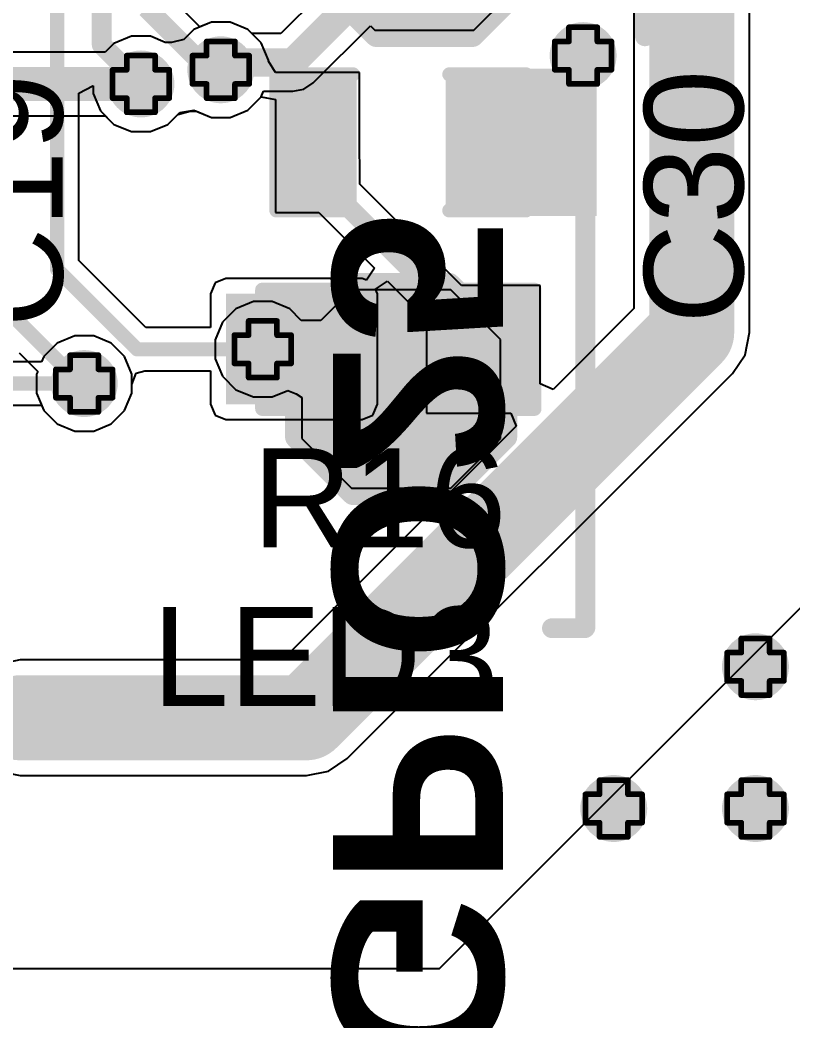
# Model space of a CAD drawing. Header units: inches. Extents: x -25 to 271, y -41 to 15.
# Drawn here: x 67.14 to 74.07, y -28.46 to -19.49 of the extents above; entities that cross this region are included whole.
import ezdxf

# ---------------------------------------------------------------- set-up
doc = ezdxf.new("R2010")
doc.units = ezdxf.units.IN
for name, color, linetype in [('Bottom Layer', 5, 'Continuous'), ('Bottom Overlay', 54, 'Continuous'), ('Bottom Paste', 16, 'Continuous'), ('Bottom Solder', 6, 'Continuous'), ('Drill Drawing', 1, 'Continuous'), ('Top Glue Points', 56, 'Continuous'), ('Top Layer', 1, 'Continuous'), ('Top Overlay', 2, 'Continuous'), ('Top Paste', 8, 'Continuous'), ('Top Solder', 216, 'Continuous'), ('Via Holes', 16, 'Continuous')]:
    doc.layers.add(name, color=color, linetype=linetype)
doc.styles.add('Arial', font='', dxfattribs={"height": 0.2})
doc.styles.add('Arial_Bold', font='', dxfattribs={"height": 0.2})
doc.styles.get('Arial').set_extended_font_data('Arial')
doc.styles.get('Arial_Bold').set_extended_font_data('Arial', bold=True)

# ---------------------------------------------------------------- blocks, each defined once
blk = doc.blocks.new('LED_0603_66')
at = {"layer": 'Top Layer'}
for points in [[(-1, 0.5), (-0.5, 0.5), (-0.5, -0.5), (-1, -0.5)], [(0.5, 0.5), (1, 0.5), (1, -0.5), (0.5, -0.5)]]:
    blk.add_hatch(color=1, dxfattribs=at).paths.add_polyline_path(points)
at = {"layer": 'Top Overlay'}
blk.add_hatch(color=2, dxfattribs=at).paths.add_polyline_path([(1.1176, -0.6604), (1.7526, -0.6604), (1.7526, 0.6604), (1.1176, 0.6604)])
at = {"layer": 'Top Paste'}
for points in [[(-1, 0.5), (-0.5, 0.5), (-0.5, -0.5), (-1, -0.5)], [(0.5, 0.5), (1, 0.5), (1, -0.5), (0.5, -0.5)]]:
    blk.add_hatch(color=8, dxfattribs=at).paths.add_polyline_path(points)
at = {"layer": 'Top Solder'}
for points in [[(-1.1016, 0.6016), (-0.3984, 0.6016), (-0.3984, -0.6016), (-1.1016, -0.6016)], [(0.3984, 0.6016), (1.1016, 0.6016), (1.1016, -0.6016), (0.3984, -0.6016)]]:
    blk.add_hatch(color=216, dxfattribs=at).paths.add_polyline_path(points)
at = {"layer": 'Top Overlay', "const_width": 0.127}
for points in [[(-1.1176, -0.6096), (-1.1176, 0.6096)], [(-1.1176, 0.6096), (-0.4318, 0.6096)], [(0.4318, 0.6096), (1.1176, 0.6096)], [(1.1176, -0.6096), (1.1176, 0.6096)], [(-1.1176, -0.6096), (-0.4318, -0.6096)], [(0.4318, -0.6096), (1.1176, -0.6096)]]:
    blk.add_lwpolyline(points, dxfattribs=at)
at = {"layer": 'Top Overlay', "const_width": 0.0635}
for points in [[(-1.1494, 0.6096, 1), (-1.0858, 0.6096, 1)], [(-1.1494, 0.6096, 1), (-1.0858, 0.6096, 1)], [(-0.4636, 0.6096, 1), (-0.4001, 0.6096, 1)], [(0.4001, 0.6096, 1), (0.4636, 0.6096, 1)], [(1.0859, 0.6096, 1), (1.1494, 0.6096, 1)], [(1.0859, 0.6096, 1), (1.1494, 0.6096, 1)], [(-1.1494, -0.6096, 1), (-1.0858, -0.6096, 1)], [(-1.1494, -0.6096, 1), (-1.0858, -0.6096, 1)], [(-0.4636, -0.6096, 1), (-0.4001, -0.6096, 1)], [(0.4001, -0.6096, 1), (0.4636, -0.6096, 1)], [(1.0859, -0.6096, 1), (1.1494, -0.6096, 1)], [(1.0859, -0.6096, 1), (1.1494, -0.6096, 1)]]:
    blk.add_lwpolyline(points, format="xyb", close=True, dxfattribs=at)
blk = doc.blocks.new('TEST_POINT_B_84')
at = {"layer": 'Bottom Layer'}
blk.add_hatch(color=5, dxfattribs=at).paths.add_polyline_path([(0.381, 0.762), (-0.381, 0.762), (-0.762, 0.381), (-0.762, -0.381), (-0.381, -0.762), (0.381, -0.762), (0.762, -0.381), (0.762, 0.381)])
at = {"layer": 'Bottom Paste'}
blk.add_hatch(color=16, dxfattribs=at).paths.add_polyline_path([(0.381, 0.762), (-0.381, 0.762), (-0.762, 0.381), (-0.762, -0.381), (-0.381, -0.762), (0.381, -0.762), (0.762, -0.381), (0.762, 0.381)])
at = {"layer": 'Bottom Solder'}
blk.add_hatch(color=6, dxfattribs=at).paths.add_polyline_path([(0.4318, 0.8636), (-0.4318, 0.8636), (-0.8636, 0.4318), (-0.8636, -0.4318), (-0.4318, -0.8636), (0.4318, -0.8636), (0.8636, -0.4318), (0.8636, 0.4318)])
at = {"layer": 'Bottom Overlay', "const_width": 0.2}
for points in [[(-0.4318, 0.9398), (-0.9398, 0.4318)], [(0.4318, 0.9398), (-0.4318, 0.9398)], [(0.9398, 0.4318), (0.4318, 0.9398)], [(-0.9398, 0.4318), (-0.9398, -0.4318)], [(0.9398, 0.4318), (0.9398, -0.4318)], [(-0.4318, -0.9398), (-0.9398, -0.4318)], [(0.9398, -0.4318), (0.4318, -0.9398)], [(0.4318, -0.9398), (-0.4318, -0.9398)]]:
    blk.add_lwpolyline(points, dxfattribs=at)
at = {"layer": 'Bottom Overlay', "const_width": 0.1}
for points in [[(-0.4818, 0.9398, 1), (-0.3818, 0.9398, 1)], [(-0.4818, 0.9398, 1), (-0.3818, 0.9398, 1)], [(0.3818, 0.9398, 1), (0.4818, 0.9398, 1)], [(0.3818, 0.9398, 1), (0.4818, 0.9398, 1)], [(-0.9898, 0.4318, 1), (-0.8898, 0.4318, 1)], [(-0.9898, 0.4318, 1), (-0.8898, 0.4318, 1)], [(0.8898, 0.4318, 1), (0.9898, 0.4318, 1)], [(0.8898, 0.4318, 1), (0.9898, 0.4318, 1)], [(-0.9898, -0.4318, 1), (-0.8898, -0.4318, 1)], [(-0.9898, -0.4318, 1), (-0.8898, -0.4318, 1)], [(0.8898, -0.4318, 1), (0.9898, -0.4318, 1)], [(0.8898, -0.4318, 1), (0.9898, -0.4318, 1)], [(-0.4818, -0.9398, 1), (-0.3818, -0.9398, 1)], [(-0.4818, -0.9398, 1), (-0.3818, -0.9398, 1)], [(0.3818, -0.9398, 1), (0.4818, -0.9398, 1)], [(0.3818, -0.9398, 1), (0.4818, -0.9398, 1)]]:
    blk.add_lwpolyline(points, format="xyb", close=True, dxfattribs=at)
blk = doc.blocks.new('RES_0603_112')
at = {"layer": 'Top Layer'}
for points in [[(-0.381, 0.4445), (-0.381, -0.4445), (-1.143, -0.4445), (-1.143, 0.4445)], [(1.143, 0.4445), (1.143, -0.4445), (0.381, -0.4445), (0.381, 0.4445)]]:
    blk.add_hatch(color=1, dxfattribs=at).paths.add_polyline_path(points)
at = {"layer": 'Top Paste'}
for points in [[(-0.381, 0.4445), (-0.381, -0.4445), (-1.143, -0.4445), (-1.143, 0.4445)], [(1.143, 0.4445), (1.143, -0.4445), (0.381, -0.4445), (0.381, 0.4445)]]:
    blk.add_hatch(color=8, dxfattribs=at).paths.add_polyline_path(points)
at = {"layer": 'Top Solder'}
for points in [[(-0.2794, 0.5461), (-0.2794, -0.5461), (-1.2446, -0.5461), (-1.2446, 0.5461)], [(1.2446, 0.5461), (1.2446, -0.5461), (0.2794, -0.5461), (0.2794, 0.5461)]]:
    blk.add_hatch(color=216, dxfattribs=at).paths.add_polyline_path(points)
at = {"layer": 'Top Overlay', "const_width": 0.127}
for points in [[(-1.2192, 0.5334), (-1.2192, -0.5334)], [(1.2192, 0.5334), (-1.2192, 0.5334)], [(1.2192, 0.5334), (1.2192, -0.5334)], [(1.2192, -0.5334), (-1.2192, -0.5334)]]:
    blk.add_lwpolyline(points, dxfattribs=at)
at = {"layer": 'Top Overlay', "const_width": 0.0635}
for points in [[(-1.25095, 0.5334, 1), (-1.18745, 0.5334, 1)], [(-1.25095, 0.5334, 1), (-1.18745, 0.5334, 1)], [(1.18745, 0.5334, 1), (1.25095, 0.5334, 1)], [(1.18745, 0.5334, 1), (1.25095, 0.5334, 1)], [(-1.25095, -0.5334, 1), (-1.18745, -0.5334, 1)], [(-1.25095, -0.5334, 1), (-1.18745, -0.5334, 1)], [(1.18745, -0.5334, 1), (1.25095, -0.5334, 1)], [(1.18745, -0.5334, 1), (1.25095, -0.5334, 1)]]:
    blk.add_lwpolyline(points, format="xyb", close=True, dxfattribs=at)
blk = doc.blocks.new('TEST_POINT_B_135')
at = {"layer": 'Bottom Layer'}
blk.add_hatch(color=5, dxfattribs=at).paths.add_polyline_path([(0.381, 0.762), (-0.381, 0.762), (-0.762, 0.381), (-0.762, -0.381), (-0.381, -0.762), (0.381, -0.762), (0.762, -0.381), (0.762, 0.381)])
at = {"layer": 'Bottom Paste'}
blk.add_hatch(color=16, dxfattribs=at).paths.add_polyline_path([(0.381, 0.762), (-0.381, 0.762), (-0.762, 0.381), (-0.762, -0.381), (-0.381, -0.762), (0.381, -0.762), (0.762, -0.381), (0.762, 0.381)])
at = {"layer": 'Bottom Solder'}
blk.add_hatch(color=6, dxfattribs=at).paths.add_polyline_path([(0.4318, 0.8636), (-0.4318, 0.8636), (-0.8636, 0.4318), (-0.8636, -0.4318), (-0.4318, -0.8636), (0.4318, -0.8636), (0.8636, -0.4318), (0.8636, 0.4318)])
at = {"layer": 'Bottom Overlay', "const_width": 0.2}
for points in [[(-0.4318, 0.9398), (-0.9398, 0.4318)], [(0.4318, 0.9398), (-0.4318, 0.9398)], [(0.9398, 0.4318), (0.4318, 0.9398)], [(-0.9398, 0.4318), (-0.9398, -0.4318)], [(0.9398, 0.4318), (0.9398, -0.4318)], [(-0.4318, -0.9398), (-0.9398, -0.4318)], [(0.9398, -0.4318), (0.4318, -0.9398)], [(0.4318, -0.9398), (-0.4318, -0.9398)]]:
    blk.add_lwpolyline(points, dxfattribs=at)
at = {"layer": 'Bottom Overlay', "const_width": 0.1}
for points in [[(-0.4818, 0.9398, 1), (-0.3818, 0.9398, 1)], [(-0.4818, 0.9398, 1), (-0.3818, 0.9398, 1)], [(0.3818, 0.9398, 1), (0.4818, 0.9398, 1)], [(0.3818, 0.9398, 1), (0.4818, 0.9398, 1)], [(-0.9898, 0.4318, 1), (-0.8898, 0.4318, 1)], [(-0.9898, 0.4318, 1), (-0.8898, 0.4318, 1)], [(0.8898, 0.4318, 1), (0.9898, 0.4318, 1)], [(0.8898, 0.4318, 1), (0.9898, 0.4318, 1)], [(-0.9898, -0.4318, 1), (-0.8898, -0.4318, 1)], [(-0.9898, -0.4318, 1), (-0.8898, -0.4318, 1)], [(0.8898, -0.4318, 1), (0.9898, -0.4318, 1)], [(0.8898, -0.4318, 1), (0.9898, -0.4318, 1)], [(-0.4818, -0.9398, 1), (-0.3818, -0.9398, 1)], [(-0.4818, -0.9398, 1), (-0.3818, -0.9398, 1)], [(0.3818, -0.9398, 1), (0.4818, -0.9398, 1)], [(0.3818, -0.9398, 1), (0.4818, -0.9398, 1)]]:
    blk.add_lwpolyline(points, format="xyb", close=True, dxfattribs=at)

msp = doc.modelspace()

# ---------------------------------------------------------------- hatches: boundary and pattern name
at = {"layer": 'Bottom Layer'}
h = msp.add_hatch(color=5, dxfattribs=at)
edge = h.paths.add_edge_path()
edge.add_arc((72.1868, -19.812), 0.3, 0, 360)
h = msp.add_hatch(color=5, dxfattribs=at)
edge = h.paths.add_edge_path()
edge.add_arc((68.9402, -19.939), 0.3, 0, 360)
h = msp.add_hatch(color=5, dxfattribs=at)
edge = h.paths.add_edge_path()
edge.add_arc((68.2244, -20.066), 0.3, 0, 360)
h = msp.add_hatch(color=5, dxfattribs=at)
edge = h.paths.add_edge_path()
edge.add_arc((69.3166, -22.4437), 0.3, 0, 360)
h = msp.add_hatch(color=5, dxfattribs=at)
edge = h.paths.add_edge_path()
edge.add_arc((67.7164, -22.7506), 0.3, 0, 360)
h = msp.add_hatch(color=5, dxfattribs=at)
edge = h.paths.add_edge_path()
edge.add_arc((73.7311, -25.2885), 0.3, 0, 360)
h = msp.add_hatch(color=5, dxfattribs=at)
edge = h.paths.add_edge_path()
edge.add_arc((72.4611, -26.5585), 0.3, 0, 360)
h = msp.add_hatch(color=5, dxfattribs=at)
edge = h.paths.add_edge_path()
edge.add_arc((73.7311, -26.5585), 0.3, 0, 360)
at = {"layer": 'Top Glue Points'}
msp.add_hatch(color=56, dxfattribs=at).paths.add_polyline_path([(70.7339, -22.8437), (70.7339, -22.0436), (70.3341, -22.0436), (70.3341, -22.8437)])
at = {"layer": 'Top Layer'}
h = msp.add_hatch(color=1, dxfattribs=at)
edge = h.paths.add_edge_path()
edge.add_arc((72.1868, -19.812), 0.3, 0, 360)
h = msp.add_hatch(color=1, dxfattribs=at)
edge = h.paths.add_edge_path()
edge.add_arc((68.9402, -19.939), 0.3, 0, 360)
h = msp.add_hatch(color=1, dxfattribs=at)
edge = h.paths.add_edge_path()
edge.add_arc((68.2244, -20.066), 0.3, 0, 360)
msp.add_hatch(color=1, dxfattribs=at).paths.add_polyline_path([(68.9864, -22.9362), (70.2056, -22.9362), (70.2056, -21.9456), (68.9864, -21.9456)])
h = msp.add_hatch(color=1, dxfattribs=at)
edge = h.paths.add_edge_path()
edge.add_arc((69.3166, -22.4437), 0.3, 0, 360)
h = msp.add_hatch(color=1, dxfattribs=at)
edge = h.paths.add_edge_path()
edge.add_arc((67.7164, -22.7506), 0.3, 0, 360)
h = msp.add_hatch(color=1, dxfattribs=at)
edge = h.paths.add_edge_path()
edge.add_arc((73.7311, -25.2885), 0.3, 0, 360)
h = msp.add_hatch(color=1, dxfattribs=at)
edge = h.paths.add_edge_path()
edge.add_arc((72.4611, -26.5585), 0.3, 0, 360)
h = msp.add_hatch(color=1, dxfattribs=at)
edge = h.paths.add_edge_path()
edge.add_arc((73.7311, -26.5585), 0.3, 0, 360)
at = {"layer": 'Via Holes'}
h = msp.add_hatch(color=7, dxfattribs=at)
edge = h.paths.add_edge_path()
edge.add_arc((72.1868, -19.812), 0.15, 0, 360)
h = msp.add_hatch(color=7, dxfattribs=at)
edge = h.paths.add_edge_path()
edge.add_arc((68.9402, -19.939), 0.15, 0, 360)
h = msp.add_hatch(color=7, dxfattribs=at)
edge = h.paths.add_edge_path()
edge.add_arc((68.2244, -20.066), 0.15, 0, 360)
h = msp.add_hatch(color=7, dxfattribs=at)
edge = h.paths.add_edge_path()
edge.add_arc((69.3166, -22.4437), 0.15, 0, 360)
h = msp.add_hatch(color=7, dxfattribs=at)
edge = h.paths.add_edge_path()
edge.add_arc((67.7164, -22.7506), 0.15, 0, 360)
h = msp.add_hatch(color=7, dxfattribs=at)
edge = h.paths.add_edge_path()
edge.add_arc((73.7311, -25.2885), 0.15, 0, 360)
h = msp.add_hatch(color=7, dxfattribs=at)
edge = h.paths.add_edge_path()
edge.add_arc((72.4611, -26.5585), 0.15, 0, 360)
h = msp.add_hatch(color=7, dxfattribs=at)
edge = h.paths.add_edge_path()
edge.add_arc((73.7311, -26.5585), 0.15, 0, 360)

# ---------------------------------------------------------------- linework, layer by layer
at = {"layer": 'Bottom Layer'}
for p, q in [((69.9145, -19.178), (69.4787, -19.6138)), ((71.2089, -19.5834), (71.6534, -19.1389)), ((68.8553, -19.512), (68.6983, -19.577)), ((69.0252, -19.512), (68.8553, -19.512)), ((69.1821, -19.577), (69.0252, -19.512)), ((69.7691, -20.0559), (70.2808, -19.5443)), ((70.2808, -19.5443), (70.3199, -19.5834)), ((68.1395, -19.639), (67.9825, -19.704)), ((68.3093, -19.639), (68.1395, -19.639)), ((68.4421, -19.694), (68.3093, -19.639)), ((68.6983, -19.577), (68.6086, -19.6667)), ((69.2189, -19.6138), (69.1821, -19.577)), ((69.4787, -19.6138), (69.2189, -19.6138)), ((70.3199, -19.5834), (71.2089, -19.5834)), ((67.9825, -19.704), (67.9054, -19.7811)), ((68.4995, -19.6953), (68.4421, -19.694)), ((68.6086, -19.6667), (68.4995, -19.6953)), ((67.9054, -19.7811), (66.8632, -19.7811)), ((69.6851, -20.1121), (69.7691, -20.0559)), ((69.1821, -20.301), (69.3022, -20.1809)), ((69.3022, -20.1809), (69.3225, -20.1318)), ((69.3225, -20.1318), (69.586, -20.1318)), ((69.586, -20.1318), (69.6851, -20.1121)), ((66.9812, -20.3509), (67.9054, -20.3509)), ((67.9054, -20.3509), (67.9825, -20.428)), ((68.4663, -20.428), (68.556, -20.3383)), ((68.556, -20.3383), (68.6651, -20.3097)), ((68.6651, -20.3097), (68.7226, -20.311)), ((68.7226, -20.311), (68.8553, -20.366)), ((69.0252, -20.366), (69.1821, -20.301)), ((67.9825, -20.428), (68.1395, -20.493)), ((68.3093, -20.493), (68.4663, -20.428)), ((68.8553, -20.366), (69.0252, -20.366)), ((68.1395, -20.493), (68.3093, -20.493)), ((70.1116, -21.9103), (69.8372, -22.1847)), ((71.0006, -21.9103), (70.1116, -21.9103)), ((71.4451, -22.3548), (71.0006, -21.9103)), ((69.2317, -22.0167), (69.0747, -22.0817)), ((69.4015, -22.0167), (69.2317, -22.0167)), ((69.5585, -22.0817), (69.4015, -22.0167)), ((69.0747, -22.0817), (68.9546, -22.2018)), ((69.6615, -22.1847), (69.5585, -22.0817)), ((68.9546, -22.2018), (68.8896, -22.3588)), ((69.8372, -22.1847), (69.6615, -22.1847)), ((67.6315, -22.3236), (67.4745, -22.3886)), ((67.8013, -22.3236), (67.6315, -22.3236)), ((67.9583, -22.3886), (67.8013, -22.3236)), ((67.4745, -22.3886), (67.3544, -22.5087)), ((68.0784, -22.5087), (67.9583, -22.3886)), ((68.8896, -22.3588), (68.8896, -22.5286)), ((71.4451, -23.2438), (71.4451, -22.3548)), ((67.3544, -22.5087), (67.3347, -22.5564)), ((68.1434, -22.6656), (68.0784, -22.5087)), ((67.3347, -22.5564), (66.4928, -22.5564)), ((68.8896, -22.5286), (68.9546, -22.6856)), ((68.1434, -22.8355), (68.1434, -22.6656)), ((68.9546, -22.6856), (69.0747, -22.8057)), ((68.0784, -22.9925), (68.1434, -22.8355)), ((69.0747, -22.8057), (69.2317, -22.8707)), ((69.2317, -22.8707), (69.4015, -22.8707)), ((69.4015, -22.8707), (69.5401, -22.8133)), ((69.5401, -22.8133), (69.6149, -22.8426)), ((69.6149, -22.8426), (69.6671, -22.8766)), ((66.4928, -22.9448), (67.3347, -22.9448)), ((67.3347, -22.9448), (67.3544, -22.9925)), ((69.6671, -22.8766), (69.6671, -23.2438)), ((67.3544, -22.9925), (67.4745, -23.1126)), ((67.9583, -23.1126), (68.0784, -22.9925)), ((67.4745, -23.1126), (67.6315, -23.1776)), ((67.8013, -23.1776), (67.9583, -23.1126)), ((67.6315, -23.1776), (67.8013, -23.1776)), ((69.6671, -23.2438), (70.1116, -23.6883)), ((71.0006, -23.6883), (71.4451, -23.2438)), ((70.1116, -23.6883), (71.0006, -23.6883))]:
    msp.add_line(p, q, dxfattribs=at)
for points, const_width in [([(69.586, -19.8728), (70.7644, -18.6944)], 0.254), ([(68.9402, -19.939), (69.0064, -19.8728)], 0.254), ([(69.0064, -19.8728), (69.586, -19.8728)], 0.254), ([(66.8632, -20.066), (68.2244, -20.066)], 0.3048), ([(69.3166, -22.4437), (70.5561, -22.4437)], 0.254), ([(66.1111, -22.7506), (67.7164, -22.7506)], 0.127)]:
    msp.add_lwpolyline(points, dxfattribs=dict(at, const_width=const_width))
for points, const_width in [([(68.8767, -19.939, 1), (69.0037, -19.939, 1)], 0.127), ([(68.9429, -19.8728, 1), (69.0699, -19.8728, 1)], 0.127), ([(68.9429, -19.8728, 1), (69.0699, -19.8728, 1)], 0.127), ([(69.5225, -19.8728, 1), (69.6495, -19.8728, 1)], 0.127), ([(69.5225, -19.8728, 1), (69.6495, -19.8728, 1)], 0.127), ([(68.1482, -20.066, 1), (68.3006, -20.066, 1)], 0.1524), ([(69.2531, -22.4437, 1), (69.3801, -22.4437, 1)], 0.127), ([(70.4926, -22.4437, 1), (70.6196, -22.4437, 1)], 0.127), ([(67.6847, -22.7506, 1), (67.7481, -22.7506, 1)], 0.0635)]:
    msp.add_lwpolyline(points, format="xyb", close=True, dxfattribs=dict(at, const_width=const_width))
at = {"layer": 'Drill Drawing', "const_width": 0.0508}
for points in [[(72.0598, -19.685), (72.0598, -19.558)], [(72.0598, -19.558), (72.3138, -19.558)], [(72.3138, -19.685), (72.3138, -19.558)], [(68.8132, -19.812), (68.8132, -19.685)], [(68.8132, -19.685), (69.0672, -19.685)], [(69.0672, -19.812), (69.0672, -19.685)], [(71.9328, -19.939), (71.9328, -19.685)], [(71.9328, -19.685), (72.0598, -19.685)], [(72.3138, -19.685), (72.4408, -19.685)], [(72.4408, -19.939), (72.4408, -19.685)], [(68.0974, -19.939), (68.0974, -19.812)], [(68.0974, -19.812), (68.3514, -19.812)], [(68.3514, -19.939), (68.3514, -19.812)], [(68.6862, -20.066), (68.6862, -19.812)], [(68.6862, -19.812), (68.8132, -19.812)], [(69.0672, -19.812), (69.1942, -19.812)], [(69.1942, -20.066), (69.1942, -19.812)], [(67.9704, -20.193), (67.9704, -19.939)], [(67.9704, -19.939), (68.0974, -19.939)], [(68.3514, -19.939), (68.4784, -19.939)], [(68.4784, -20.193), (68.4784, -19.939)], [(71.9328, -19.939), (72.0598, -19.939)], [(72.0598, -20.066), (72.0598, -19.939)], [(72.3138, -19.939), (72.4408, -19.939)], [(72.3138, -20.066), (72.3138, -19.939)], [(68.6862, -20.066), (68.8132, -20.066)], [(68.8132, -20.193), (68.8132, -20.066)], [(69.0672, -20.066), (69.1942, -20.066)], [(69.0672, -20.193), (69.0672, -20.066)], [(72.0598, -20.066), (72.3138, -20.066)], [(67.9704, -20.193), (68.0974, -20.193)], [(68.0974, -20.32), (68.0974, -20.193)], [(68.3514, -20.193), (68.4784, -20.193)], [(68.3514, -20.32), (68.3514, -20.193)], [(68.8132, -20.193), (69.0672, -20.193)], [(68.0974, -20.32), (68.3514, -20.32)], [(69.1896, -22.3167), (69.1896, -22.1897)], [(69.1896, -22.1897), (69.4436, -22.1897)], [(69.4436, -22.3167), (69.4436, -22.1897)], [(69.0626, -22.5707), (69.0626, -22.3167)], [(69.0626, -22.3167), (69.1896, -22.3167)], [(69.4436, -22.3167), (69.5706, -22.3167)], [(69.5706, -22.5707), (69.5706, -22.3167)], [(67.5894, -22.6236), (67.5894, -22.4966)], [(67.5894, -22.4966), (67.8434, -22.4966)], [(67.8434, -22.6236), (67.8434, -22.4966)], [(67.4624, -22.8776), (67.4624, -22.6236)], [(67.4624, -22.6236), (67.5894, -22.6236)], [(67.8434, -22.6236), (67.9704, -22.6236)], [(67.9704, -22.8776), (67.9704, -22.6236)], [(69.0626, -22.5707), (69.1896, -22.5707)], [(69.1896, -22.6977), (69.1896, -22.5707)], [(69.4436, -22.5707), (69.5706, -22.5707)], [(69.4436, -22.6977), (69.4436, -22.5707)], [(69.1896, -22.6977), (69.4436, -22.6977)], [(67.4624, -22.8776), (67.5894, -22.8776)], [(67.5894, -23.0046), (67.5894, -22.8776)], [(67.8434, -22.8776), (67.9704, -22.8776)], [(67.8434, -23.0046), (67.8434, -22.8776)], [(67.5894, -23.0046), (67.8434, -23.0046)], [(73.6041, -25.1615), (73.6041, -25.0345)], [(73.6041, -25.0345), (73.8581, -25.0345)], [(73.8581, -25.1615), (73.8581, -25.0345)], [(73.4771, -25.4155), (73.4771, -25.1615)], [(73.4771, -25.1615), (73.6041, -25.1615)], [(73.8581, -25.1615), (73.9851, -25.1615)], [(73.9851, -25.4155), (73.9851, -25.1615)], [(73.4771, -25.4155), (73.6041, -25.4155)], [(73.6041, -25.5425), (73.6041, -25.4155)], [(73.8581, -25.4155), (73.9851, -25.4155)], [(73.8581, -25.5425), (73.8581, -25.4155)], [(73.6041, -25.5425), (73.8581, -25.5425)], [(72.3341, -26.4315), (72.3341, -26.3045)], [(72.3341, -26.3045), (72.5881, -26.3045)], [(72.5881, -26.4315), (72.5881, -26.3045)], [(73.6041, -26.4315), (73.6041, -26.3045)], [(73.6041, -26.3045), (73.8581, -26.3045)], [(73.8581, -26.4315), (73.8581, -26.3045)], [(72.2071, -26.6855), (72.2071, -26.4315)], [(72.2071, -26.4315), (72.3341, -26.4315)], [(72.5881, -26.4315), (72.7151, -26.4315)], [(72.7151, -26.6855), (72.7151, -26.4315)], [(73.4771, -26.6855), (73.4771, -26.4315)], [(73.4771, -26.4315), (73.6041, -26.4315)], [(73.8581, -26.4315), (73.9851, -26.4315)], [(73.9851, -26.6855), (73.9851, -26.4315)], [(72.2071, -26.6855), (72.3341, -26.6855)], [(72.3341, -26.8125), (72.3341, -26.6855)], [(72.5881, -26.6855), (72.7151, -26.6855)], [(72.5881, -26.8125), (72.5881, -26.6855)], [(73.4771, -26.6855), (73.6041, -26.6855)], [(73.6041, -26.8125), (73.6041, -26.6855)], [(73.8581, -26.6855), (73.9851, -26.6855)], [(73.8581, -26.8125), (73.8581, -26.6855)], [(72.3341, -26.8125), (72.5881, -26.8125)], [(73.6041, -26.8125), (73.8581, -26.8125)]]:
    msp.add_lwpolyline(points, dxfattribs=at)
at = {"layer": 'Drill Drawing', "const_width": 0.0254}
for points in [[(72.0471, -19.558, 1), (72.0725, -19.558, 1)], [(72.0471, -19.558, 1), (72.0725, -19.558, 1)], [(72.3011, -19.558, 1), (72.3265, -19.558, 1)], [(72.3011, -19.558, 1), (72.3265, -19.558, 1)], [(68.8005, -19.685, 1), (68.8259, -19.685, 1)], [(68.8005, -19.685, 1), (68.8259, -19.685, 1)], [(69.0545, -19.685, 1), (69.0799, -19.685, 1)], [(69.0545, -19.685, 1), (69.0799, -19.685, 1)], [(71.9201, -19.685, 1), (71.9455, -19.685, 1)], [(71.9201, -19.685, 1), (71.9455, -19.685, 1)], [(72.0471, -19.685, 1), (72.0725, -19.685, 1)], [(72.0471, -19.685, 1), (72.0725, -19.685, 1)], [(72.3011, -19.685, 1), (72.3265, -19.685, 1)], [(72.3011, -19.685, 1), (72.3265, -19.685, 1)], [(72.4281, -19.685, 1), (72.4535, -19.685, 1)], [(72.4281, -19.685, 1), (72.4535, -19.685, 1)], [(68.0847, -19.812, 1), (68.1101, -19.812, 1)], [(68.0847, -19.812, 1), (68.1101, -19.812, 1)], [(68.3387, -19.812, 1), (68.3641, -19.812, 1)], [(68.3387, -19.812, 1), (68.3641, -19.812, 1)], [(68.6735, -19.812, 1), (68.6989, -19.812, 1)], [(68.6735, -19.812, 1), (68.6989, -19.812, 1)], [(68.8005, -19.812, 1), (68.8259, -19.812, 1)], [(68.8005, -19.812, 1), (68.8259, -19.812, 1)], [(69.0545, -19.812, 1), (69.0799, -19.812, 1)], [(69.0545, -19.812, 1), (69.0799, -19.812, 1)], [(69.1815, -19.812, 1), (69.2069, -19.812, 1)], [(69.1815, -19.812, 1), (69.2069, -19.812, 1)], [(67.9577, -19.939, 1), (67.9831, -19.939, 1)], [(67.9577, -19.939, 1), (67.9831, -19.939, 1)], [(68.0847, -19.939, 1), (68.1101, -19.939, 1)], [(68.0847, -19.939, 1), (68.1101, -19.939, 1)], [(68.3387, -19.939, 1), (68.3641, -19.939, 1)], [(68.3387, -19.939, 1), (68.3641, -19.939, 1)], [(68.4657, -19.939, 1), (68.4911, -19.939, 1)], [(68.4657, -19.939, 1), (68.4911, -19.939, 1)], [(71.9201, -19.939, 1), (71.9455, -19.939, 1)], [(71.9201, -19.939, 1), (71.9455, -19.939, 1)], [(72.0471, -19.939, 1), (72.0725, -19.939, 1)], [(72.0471, -19.939, 1), (72.0725, -19.939, 1)], [(72.3011, -19.939, 1), (72.3265, -19.939, 1)], [(72.3011, -19.939, 1), (72.3265, -19.939, 1)], [(72.4281, -19.939, 1), (72.4535, -19.939, 1)], [(72.4281, -19.939, 1), (72.4535, -19.939, 1)], [(68.6735, -20.066, 1), (68.6989, -20.066, 1)], [(68.6735, -20.066, 1), (68.6989, -20.066, 1)], [(68.8005, -20.066, 1), (68.8259, -20.066, 1)], [(68.8005, -20.066, 1), (68.8259, -20.066, 1)], [(69.0545, -20.066, 1), (69.0799, -20.066, 1)], [(69.0545, -20.066, 1), (69.0799, -20.066, 1)], [(69.1815, -20.066, 1), (69.2069, -20.066, 1)], [(69.1815, -20.066, 1), (69.2069, -20.066, 1)], [(72.0471, -20.066, 1), (72.0725, -20.066, 1)], [(72.0471, -20.066, 1), (72.0725, -20.066, 1)], [(72.3011, -20.066, 1), (72.3265, -20.066, 1)], [(72.3011, -20.066, 1), (72.3265, -20.066, 1)], [(67.9577, -20.193, 1), (67.9831, -20.193, 1)], [(67.9577, -20.193, 1), (67.9831, -20.193, 1)], [(68.0847, -20.193, 1), (68.1101, -20.193, 1)], [(68.0847, -20.193, 1), (68.1101, -20.193, 1)], [(68.3387, -20.193, 1), (68.3641, -20.193, 1)], [(68.3387, -20.193, 1), (68.3641, -20.193, 1)], [(68.4657, -20.193, 1), (68.4911, -20.193, 1)], [(68.4657, -20.193, 1), (68.4911, -20.193, 1)], [(68.8005, -20.193, 1), (68.8259, -20.193, 1)], [(68.8005, -20.193, 1), (68.8259, -20.193, 1)], [(69.0545, -20.193, 1), (69.0799, -20.193, 1)], [(69.0545, -20.193, 1), (69.0799, -20.193, 1)], [(68.0847, -20.32, 1), (68.1101, -20.32, 1)], [(68.0847, -20.32, 1), (68.1101, -20.32, 1)], [(68.3387, -20.32, 1), (68.3641, -20.32, 1)], [(68.3387, -20.32, 1), (68.3641, -20.32, 1)], [(69.1769, -22.1897, 1), (69.2023, -22.1897, 1)], [(69.1769, -22.1897, 1), (69.2023, -22.1897, 1)], [(69.4309, -22.1897, 1), (69.4563, -22.1897, 1)], [(69.4309, -22.1897, 1), (69.4563, -22.1897, 1)], [(69.0499, -22.3167, 1), (69.0753, -22.3167, 1)], [(69.0499, -22.3167, 1), (69.0753, -22.3167, 1)], [(69.1769, -22.3167, 1), (69.2023, -22.3167, 1)], [(69.1769, -22.3167, 1), (69.2023, -22.3167, 1)], [(69.4309, -22.3167, 1), (69.4563, -22.3167, 1)], [(69.4309, -22.3167, 1), (69.4563, -22.3167, 1)], [(69.5579, -22.3167, 1), (69.5833, -22.3167, 1)], [(69.5579, -22.3167, 1), (69.5833, -22.3167, 1)], [(67.5767, -22.4966, 1), (67.6021, -22.4966, 1)], [(67.5767, -22.4966, 1), (67.6021, -22.4966, 1)], [(67.8307, -22.4966, 1), (67.8561, -22.4966, 1)], [(67.8307, -22.4966, 1), (67.8561, -22.4966, 1)], [(67.4497, -22.6236, 1), (67.4751, -22.6236, 1)], [(67.4497, -22.6236, 1), (67.4751, -22.6236, 1)], [(67.5767, -22.6236, 1), (67.6021, -22.6236, 1)], [(67.5767, -22.6236, 1), (67.6021, -22.6236, 1)], [(67.8307, -22.6236, 1), (67.8561, -22.6236, 1)], [(67.8307, -22.6236, 1), (67.8561, -22.6236, 1)], [(67.9577, -22.6236, 1), (67.9831, -22.6236, 1)], [(67.9577, -22.6236, 1), (67.9831, -22.6236, 1)], [(69.0499, -22.5707, 1), (69.0753, -22.5707, 1)], [(69.0499, -22.5707, 1), (69.0753, -22.5707, 1)], [(69.1769, -22.5707, 1), (69.2023, -22.5707, 1)], [(69.1769, -22.5707, 1), (69.2023, -22.5707, 1)], [(69.4309, -22.5707, 1), (69.4563, -22.5707, 1)], [(69.4309, -22.5707, 1), (69.4563, -22.5707, 1)], [(69.5579, -22.5707, 1), (69.5833, -22.5707, 1)], [(69.5579, -22.5707, 1), (69.5833, -22.5707, 1)], [(69.1769, -22.6977, 1), (69.2023, -22.6977, 1)], [(69.1769, -22.6977, 1), (69.2023, -22.6977, 1)], [(69.4309, -22.6977, 1), (69.4563, -22.6977, 1)], [(69.4309, -22.6977, 1), (69.4563, -22.6977, 1)], [(67.4497, -22.8776, 1), (67.4751, -22.8776, 1)], [(67.4497, -22.8776, 1), (67.4751, -22.8776, 1)], [(67.5767, -22.8776, 1), (67.6021, -22.8776, 1)], [(67.5767, -22.8776, 1), (67.6021, -22.8776, 1)], [(67.8307, -22.8776, 1), (67.8561, -22.8776, 1)], [(67.8307, -22.8776, 1), (67.8561, -22.8776, 1)], [(67.9577, -22.8776, 1), (67.9831, -22.8776, 1)], [(67.9577, -22.8776, 1), (67.9831, -22.8776, 1)], [(67.5767, -23.0046, 1), (67.6021, -23.0046, 1)], [(67.5767, -23.0046, 1), (67.6021, -23.0046, 1)], [(67.8307, -23.0046, 1), (67.8561, -23.0046, 1)], [(67.8307, -23.0046, 1), (67.8561, -23.0046, 1)], [(73.5914, -25.0345, 1), (73.6168, -25.0345, 1)], [(73.5914, -25.0345, 1), (73.6168, -25.0345, 1)], [(73.8454, -25.0345, 1), (73.8708, -25.0345, 1)], [(73.8454, -25.0345, 1), (73.8708, -25.0345, 1)], [(73.4644, -25.1615, 1), (73.4898, -25.1615, 1)], [(73.4644, -25.1615, 1), (73.4898, -25.1615, 1)], [(73.5914, -25.1615, 1), (73.6168, -25.1615, 1)], [(73.5914, -25.1615, 1), (73.6168, -25.1615, 1)], [(73.8454, -25.1615, 1), (73.8708, -25.1615, 1)], [(73.8454, -25.1615, 1), (73.8708, -25.1615, 1)], [(73.9724, -25.1615, 1), (73.9978, -25.1615, 1)], [(73.9724, -25.1615, 1), (73.9978, -25.1615, 1)], [(73.4644, -25.4155, 1), (73.4898, -25.4155, 1)], [(73.4644, -25.4155, 1), (73.4898, -25.4155, 1)], [(73.5914, -25.4155, 1), (73.6168, -25.4155, 1)], [(73.5914, -25.4155, 1), (73.6168, -25.4155, 1)], [(73.8454, -25.4155, 1), (73.8708, -25.4155, 1)], [(73.8454, -25.4155, 1), (73.8708, -25.4155, 1)], [(73.9724, -25.4155, 1), (73.9978, -25.4155, 1)], [(73.9724, -25.4155, 1), (73.9978, -25.4155, 1)], [(73.5914, -25.5425, 1), (73.6168, -25.5425, 1)], [(73.5914, -25.5425, 1), (73.6168, -25.5425, 1)], [(73.8454, -25.5425, 1), (73.8708, -25.5425, 1)], [(73.8454, -25.5425, 1), (73.8708, -25.5425, 1)], [(72.3214, -26.3045, 1), (72.3468, -26.3045, 1)], [(72.3214, -26.3045, 1), (72.3468, -26.3045, 1)], [(72.5754, -26.3045, 1), (72.6008, -26.3045, 1)], [(72.5754, -26.3045, 1), (72.6008, -26.3045, 1)], [(73.5914, -26.3045, 1), (73.6168, -26.3045, 1)], [(73.5914, -26.3045, 1), (73.6168, -26.3045, 1)], [(73.8454, -26.3045, 1), (73.8708, -26.3045, 1)], [(73.8454, -26.3045, 1), (73.8708, -26.3045, 1)], [(72.1944, -26.4315, 1), (72.2198, -26.4315, 1)], [(72.1944, -26.4315, 1), (72.2198, -26.4315, 1)], [(72.3214, -26.4315, 1), (72.3468, -26.4315, 1)], [(72.3214, -26.4315, 1), (72.3468, -26.4315, 1)], [(72.5754, -26.4315, 1), (72.6008, -26.4315, 1)], [(72.5754, -26.4315, 1), (72.6008, -26.4315, 1)], [(72.7024, -26.4315, 1), (72.7278, -26.4315, 1)], [(72.7024, -26.4315, 1), (72.7278, -26.4315, 1)], [(73.4644, -26.4315, 1), (73.4898, -26.4315, 1)], [(73.4644, -26.4315, 1), (73.4898, -26.4315, 1)], [(73.5914, -26.4315, 1), (73.6168, -26.4315, 1)], [(73.5914, -26.4315, 1), (73.6168, -26.4315, 1)], [(73.8454, -26.4315, 1), (73.8708, -26.4315, 1)], [(73.8454, -26.4315, 1), (73.8708, -26.4315, 1)], [(73.9724, -26.4315, 1), (73.9978, -26.4315, 1)], [(73.9724, -26.4315, 1), (73.9978, -26.4315, 1)], [(72.1944, -26.6855, 1), (72.2198, -26.6855, 1)], [(72.1944, -26.6855, 1), (72.2198, -26.6855, 1)], [(72.3214, -26.6855, 1), (72.3468, -26.6855, 1)], [(72.3214, -26.6855, 1), (72.3468, -26.6855, 1)], [(72.5754, -26.6855, 1), (72.6008, -26.6855, 1)], [(72.5754, -26.6855, 1), (72.6008, -26.6855, 1)], [(72.7024, -26.6855, 1), (72.7278, -26.6855, 1)], [(72.7024, -26.6855, 1), (72.7278, -26.6855, 1)], [(73.4644, -26.6855, 1), (73.4898, -26.6855, 1)], [(73.4644, -26.6855, 1), (73.4898, -26.6855, 1)], [(73.5914, -26.6855, 1), (73.6168, -26.6855, 1)], [(73.5914, -26.6855, 1), (73.6168, -26.6855, 1)], [(73.8454, -26.6855, 1), (73.8708, -26.6855, 1)], [(73.8454, -26.6855, 1), (73.8708, -26.6855, 1)], [(73.9724, -26.6855, 1), (73.9978, -26.6855, 1)], [(73.9724, -26.6855, 1), (73.9978, -26.6855, 1)], [(72.3214, -26.8125, 1), (72.3468, -26.8125, 1)], [(72.3214, -26.8125, 1), (72.3468, -26.8125, 1)], [(72.5754, -26.8125, 1), (72.6008, -26.8125, 1)], [(72.5754, -26.8125, 1), (72.6008, -26.8125, 1)], [(73.5914, -26.8125, 1), (73.6168, -26.8125, 1)], [(73.5914, -26.8125, 1), (73.6168, -26.8125, 1)], [(73.8454, -26.8125, 1), (73.8708, -26.8125, 1)], [(73.8454, -26.8125, 1), (73.8708, -26.8125, 1)]]:
    msp.add_lwpolyline(points, format="xyb", close=True, dxfattribs=at)
at = {"layer": 'Top Layer'}
for p, q in [((73.6776, -22.2936), (73.6776, -16.3477)), ((72.6417, -17.7955), (72.6417, -22.079)), ((68.7535, -19.5542), (68.4934, -19.2941)), ((68.8553, -19.512), (68.7535, -19.5542)), ((69.0252, -19.512), (68.8553, -19.512)), ((69.1821, -19.577), (69.0252, -19.512)), ((69.3022, -19.6971), (69.1821, -19.577)), ((69.3672, -19.8541), (69.3022, -19.6971)), ((69.3672, -19.8611), (69.3672, -19.8541)), ((69.4291, -19.9625), (69.3672, -19.8611)), ((69.4717, -19.9625), (69.4291, -19.9625)), ((70.1831, -19.9625), (69.4717, -19.9625)), ((70.1831, -20.7293), (70.1831, -19.9625)), ((67.6674, -20.1493), (67.7944, -20.0814)), ((67.7944, -20.0814), (67.7974, -20.0835)), ((67.7974, -20.0835), (67.7974, -20.1509)), ((67.6674, -21.6473), (67.6674, -20.1493)), ((67.7974, -20.1509), (67.8624, -20.3079)), ((69.1821, -20.301), (69.3021, -20.181)), ((69.3021, -20.181), (69.3026, -20.181)), ((69.3026, -20.181), (69.4291, -20.2063)), ((69.4291, -20.2063), (69.4291, -21.2165)), ((67.8624, -20.3079), (67.9825, -20.428)), ((68.4663, -20.428), (68.5725, -20.3218)), ((68.5725, -20.3218), (68.6983, -20.301)), ((68.6983, -20.301), (68.8553, -20.366)), ((69.0252, -20.366), (69.1821, -20.301)), ((67.9825, -20.428), (68.1395, -20.493)), ((68.3093, -20.493), (68.4663, -20.428)), ((68.8553, -20.366), (69.0252, -20.366)), ((68.1395, -20.493), (68.3093, -20.493)), ((70.1874, -20.7506), (70.1831, -20.7293)), ((70.1874, -20.9635), (70.1874, -20.7506)), ((71.096, -21.8722), (70.1874, -20.9635)), ((69.4291, -21.2165), (69.8177, -21.2165)), ((69.8177, -21.2165), (70.3188, -21.7175)), ((68.2695, -22.2495), (67.6674, -21.6473)), ((70.3188, -21.7175), (70.2468, -21.8252)), ((68.8892, -21.8484), (68.8489, -21.9456)), ((68.9864, -21.8081), (68.8892, -21.8484)), ((70.2056, -21.8081), (68.9864, -21.8081)), ((70.2468, -21.8252), (70.2056, -21.8081)), ((70.326, -21.9044), (70.4337, -21.8324)), ((70.4337, -21.8324), (70.7847, -22.1835)), ((71.8007, -21.8722), (71.096, -21.8722)), ((71.8007, -22.754), (71.8007, -21.8722)), ((68.8489, -21.9456), (68.8489, -22.2495)), ((70.3431, -21.9456), (70.326, -21.9044)), ((70.3431, -22.9362), (70.3431, -21.9456)), ((72.6417, -22.079), (71.9181, -22.8027)), ((70.7847, -22.1835), (70.7847, -23.0152)), ((68.8489, -22.2495), (68.2695, -22.2495)), ((73.6381, -22.4918), (73.6776, -22.2936)), ((73.6776, -22.2936), (73.6776, -22.2936)), ((67.1339, -22.476), (67.2994, -22.6415)), ((73.5259, -22.6598), (73.6381, -22.4918)), ((67.2994, -22.6415), (67.2894, -22.6656)), ((67.2894, -22.6656), (67.2894, -22.8355)), ((68.1434, -22.7583), (68.182, -22.6565)), ((68.182, -22.6565), (68.2607, -22.6379)), ((68.2607, -22.6379), (68.8489, -22.6379)), ((68.8489, -22.6379), (68.8489, -22.9362)), ((70.0738, -26.1119), (73.5259, -22.6598)), ((68.1434, -22.8355), (68.1434, -22.7583)), ((70.9003, -27.9936), (76.1822, -22.7117)), ((71.9181, -22.8027), (71.8007, -22.754)), ((67.2894, -22.8355), (67.3544, -22.9925)), ((68.0784, -22.9925), (68.1434, -22.8355)), ((68.8489, -22.9362), (68.8892, -23.0334)), ((70.3028, -23.0334), (70.3431, -22.9362)), ((67.3544, -22.9925), (67.4745, -23.1126)), ((67.9583, -23.1126), (68.0784, -22.9925)), ((68.8892, -23.0334), (68.9864, -23.0737)), ((70.2056, -23.0737), (70.3028, -23.0334)), ((70.7847, -23.0152), (71.5396, -23.0152)), ((71.5396, -23.0152), (71.5882, -23.1325)), ((67.4745, -23.1126), (67.6315, -23.1776)), ((67.8013, -23.1776), (67.9583, -23.1126)), ((68.9864, -23.0737), (70.2056, -23.0737)), ((71.5882, -23.1325), (69.493, -25.2277)), ((67.6315, -23.1776), (67.8013, -23.1776)), ((67.1421, -25.2277), (66.9439, -25.2672)), ((69.493, -25.2277), (67.1421, -25.2277)), ((69.9057, -26.2242), (70.0738, -26.1119)), ((66.9439, -26.2242), (67.1421, -26.2636)), ((67.1421, -26.2636), (69.7075, -26.2636)), ((69.7075, -26.2636), (69.9057, -26.2242)), ((60.7016, -27.9936), (70.9003, -27.9936))]:
    msp.add_line(p, q, dxfattribs=at)
for points, const_width in [([(67.8731, -19.7147), (67.8731, -14.2485)], 0.1778), ([(67.4731, -21.7277), (67.4731, -14.2485)], 0.127), ([(73.1596, -22.2936), (73.1596, -16.3477)], 0.762), ([(68.2732, -19.3852), (68.827, -19.939)], 0.1778), ([(67.8731, -19.7147), (68.2244, -20.066)], 0.1778), ([(68.827, -19.939), (68.9402, -19.939)], 0.1778), ([(69.8061, -20.5895), (69.9672, -20.7506)], 0.1778), ([(69.9672, -21.0547), (69.9672, -20.7506)], 0.1778), ([(69.9672, -21.0547), (71.2927, -22.3802)], 0.1778), ([(67.4731, -21.7277), (68.1891, -22.4437)], 0.127), ([(69.7075, -25.7457), (73.1596, -22.2936)], 0.762), ([(67.0763, -22.1437), (67.7164, -22.7838)], 0.127), ([(71.2927, -22.4437), (71.2927, -22.3802)], 0.1778), ([(68.1891, -22.4437), (69.3166, -22.4437)], 0.127), ([(67.1421, -25.7457), (69.7075, -25.7457)], 0.762), ([(63.5711, -25.7457), (67.1421, -25.7457)], 0.635)]:
    msp.add_lwpolyline(points, dxfattribs=dict(at, const_width=const_width))
for points, const_width in [([(67.8287, -19.7147, 1), (67.9176, -19.7147, 1)], 0.0889), ([(67.8287, -19.7147, 1), (67.9176, -19.7147, 1)], 0.0889), ([(68.7825, -19.939, 1), (68.8714, -19.939, 1)], 0.0889), ([(68.7825, -19.939, 1), (68.8714, -19.939, 1)], 0.0889), ([(68.8958, -19.939, 1), (68.9847, -19.939, 1)], 0.0889), ([(68.1799, -20.066, 1), (68.2688, -20.066, 1)], 0.0889), ([(69.7617, -20.5895, 1), (69.8506, -20.5895, 1)], 0.0889), ([(69.9228, -20.7506, 1), (70.0117, -20.7506, 1)], 0.0889), ([(69.9228, -20.7506, 1), (70.0117, -20.7506, 1)], 0.0889), ([(69.9228, -21.0547, 1), (70.0117, -21.0547, 1)], 0.0889), ([(69.9228, -21.0547, 1), (70.0117, -21.0547, 1)], 0.0889), ([(67.4414, -21.7277, 1), (67.5049, -21.7277, 1)], 0.0635), ([(67.4414, -21.7277, 1), (67.5049, -21.7277, 1)], 0.0635), ([(72.9691, -22.2936, 1), (73.3501, -22.2936, 1)], 0.381), ([(72.9691, -22.2936, 1), (73.3501, -22.2936, 1)], 0.381), ([(71.2483, -22.3802, 1), (71.3372, -22.3802, 1)], 0.0889), ([(71.2483, -22.3802, 1), (71.3372, -22.3802, 1)], 0.0889), ([(68.1573, -22.4437, 1), (68.2208, -22.4437, 1)], 0.0635), ([(68.1573, -22.4437, 1), (68.2208, -22.4437, 1)], 0.0635), ([(69.2848, -22.4437, 1), (69.3483, -22.4437, 1)], 0.0635), ([(71.2483, -22.4437, 1), (71.3372, -22.4437, 1)], 0.0889), ([(67.6847, -22.7838, 1), (67.7481, -22.7838, 1)], 0.0635), ([(66.9516, -25.7457, 1), (67.3326, -25.7457, 1)], 0.381), ([(69.517, -25.7457, 1), (69.898, -25.7457, 1)], 0.381), ([(69.517, -25.7457, 1), (69.898, -25.7457, 1)], 0.381), ([(66.9834, -25.7457, 1), (67.3009, -25.7457, 1)], 0.3175)]:
    msp.add_lwpolyline(points, format="xyb", close=True, dxfattribs=dict(at, const_width=const_width))
at = {"layer": 'Top Overlay', "const_width": 0.1778}
for points in [[(72.7405, -19.6388), (72.7405, -19.2941)], [(72.2071, -24.9377), (72.2071, -21.2499)], [(71.9074, -24.9428), (72.202, -24.9428)], [(72.202, -24.9428), (72.2071, -24.9377)]]:
    msp.add_lwpolyline(points, dxfattribs=at)
at = {"layer": 'Top Overlay', "const_width": 0.0889}
for points in [[(72.6961, -19.6388, 1), (72.785, -19.6388, 1)], [(72.1627, -21.2499, 1), (72.2516, -21.2499, 1)], [(71.8629, -24.9428, 1), (71.9518, -24.9428, 1)], [(72.1576, -24.9428, 1), (72.2465, -24.9428, 1)], [(72.1576, -24.9428, 1), (72.2465, -24.9428, 1)], [(72.1627, -24.9377, 1), (72.2516, -24.9377, 1)], [(72.1627, -24.9377, 1), (72.2516, -24.9377, 1)]]:
    msp.add_lwpolyline(points, format="xyb", close=True, dxfattribs=at)

# ---------------------------------------------------------------- block references
at = {"rotation": 180}
for name, p in [('TEST_POINT_B_84', (70.7644, -18.6944)), ('TEST_POINT_B_135', (70.5561, -22.7993)), ('RES_0603_112', (70.5307, -22.4437))]:
    msp.add_blockref(name, p, dxfattribs=at)
msp.add_blockref('LED_0603_66', (70.5561, -20.5895))

# ---------------------------------------------------------------- texts
at = {"layer": 'Bottom Overlay', "style": 'Arial_Bold', "text_generation_flag": 2}
msp.add_text('GPIO25', height=1.524, rotation=270, dxfattribs=at).set_placement((69.9445, -28.9052))
at = {"layer": 'Top Overlay', "style": 'Arial'}
for s, p in [('C30', (73.6218, -22.2161)), ('C19', (67.5225, -22.2503))]:
    msp.add_text(s, height=0.889, rotation=90, dxfattribs=at).set_placement(p)
for s, p in [('R16', (69.2217, -24.2188)), ('LED3', (68.3223, -25.6412))]:
    msp.add_text(s, height=0.889, dxfattribs=at).set_placement(p)

doc.saveas('drawing.dxf')
